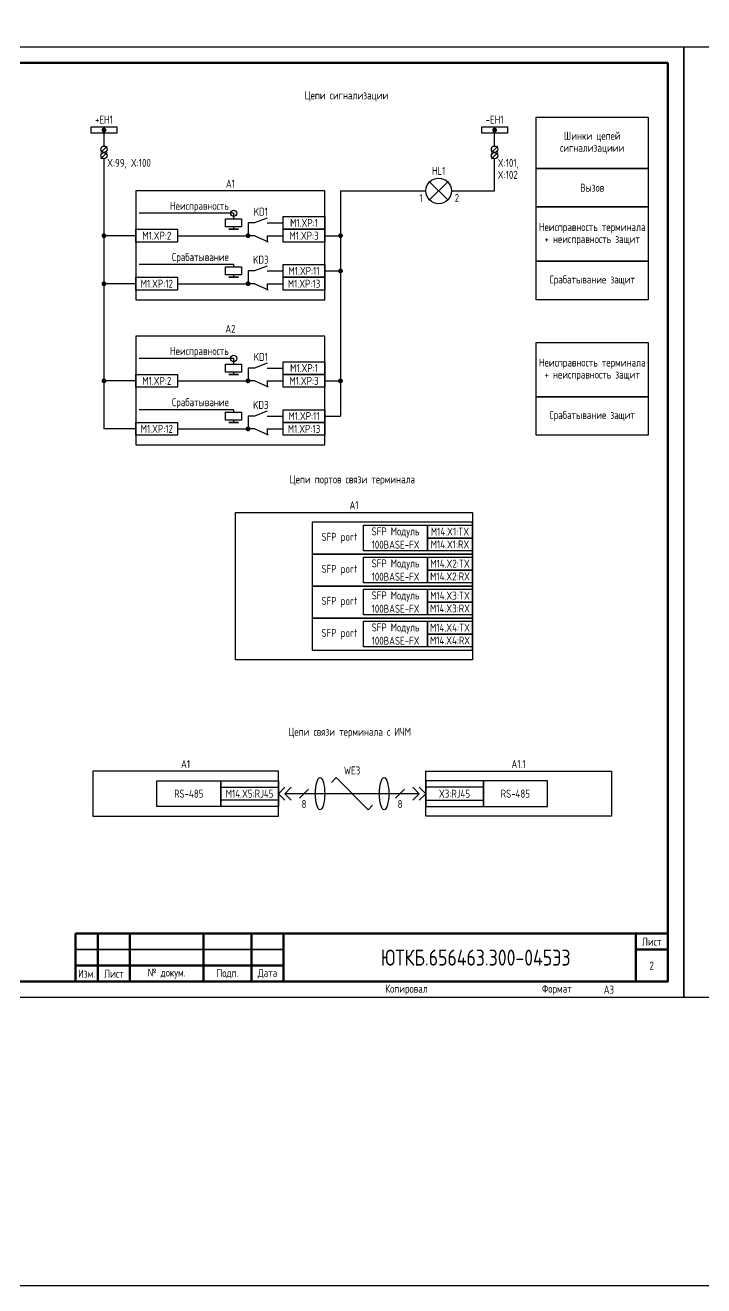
# Model space of a CAD drawing. Header units: millimetres. Extents: x -1117 to 2934, y -90 to 586.
# Drawn here: x 634.3 to 846.3, y -90 to 303.8 of the extents above; entities that cross this region are included whole.
import ezdxf

# ---------------------------------------------------------------- set-up
doc = ezdxf.new("R2010")
doc.units = ezdxf.units.MM
doc.styles.add('Gost_type_A', font='GOST_A.TTF')

# ---------------------------------------------------------------- blocks, each defined once
blk = doc.blocks.new('POINT')
at = {"const_width": 0.75}
blk.add_lwpolyline([(-0.375, 0, 1), (0.375, 0, 1)], format="xyb", close=True, dxfattribs=at)
blk = doc.blocks.new('Шинка')
blk.add_lwpolyline([(-4, 1), (4, 1), (4, -1), (-4, -1)], close=True)
blk.add_blockref('POINT', (0, 0))
blk = doc.blocks.new('Формат_А3')
blk.add_lwpolyline([(-420, 297), (0, 297), (0, 0), (-420, 0)], close=True)
at = {"lineweight": 50}
blk.add_lwpolyline([(-400, 292), (-5, 292), (-5, 5), (-400, 5)], close=True, dxfattribs=at)
blk = doc.blocks.new('Штамп малый нижний')
at = {"lineweight": 50}
for points in [[(-185, 15), (-178, 15), (-178, 5), (-185, 5)], [(-178, 15), (-168, 15), (-168, 5), (-178, 5)], [(-168, 15), (-145, 15), (-145, 5), (-168, 5)], [(-145, 15), (-130, 15), (-130, 5), (-145, 5)], [(-130, 15), (-120, 15), (-120, 5), (-130, 5)], [(-120, 15), (-10, 15), (-10, 0), (-120, 0)], [(-10, 15), (0, 15), (0, 10), (-10, 10)], [(-10, 10), (0, 10), (0, 0), (-10, 0)], [(-185, 5), (-178, 5), (-178, 0), (-185, 0)], [(-178, 5), (-168, 5), (-168, 0), (-178, 0)], [(-168, 5), (-145, 5), (-145, 0), (-168, 0)], [(-145, 5), (-130, 5), (-130, 0), (-145, 0)], [(-130, 5), (-120, 5), (-120, 0), (-130, 0)]]:
    blk.add_lwpolyline(points, close=True, dxfattribs=at)
for points in [[(-185, 15), (-178, 15), (-178, 10), (-185, 10)], [(-178, 15), (-168, 15), (-168, 10), (-178, 10)], [(-168, 15), (-145, 15), (-145, 10), (-168, 10)], [(-145, 15), (-130, 15), (-130, 10), (-145, 10)], [(-130, 15), (-120, 15), (-120, 10), (-130, 10)], [(-185, 10), (-178, 10), (-178, 5), (-185, 5)], [(-178, 10), (-168, 10), (-168, 5), (-178, 5)], [(-168, 10), (-145, 10), (-145, 5), (-168, 5)], [(-145, 10), (-130, 10), (-130, 5), (-145, 5)], [(-130, 10), (-120, 10), (-120, 5), (-130, 5)]]:
    blk.add_lwpolyline(points, close=True)
at = {"char_height": 2.5, "style": 'Gost_type_A'}
for s, insert, width, attachment_point in [('Лист', (-5, 12.5), 10, 5), ('№ докум.', (-156.5, 2.5), 23, 5), ('Подп.', (-137.5, 2.5), 15, 5), ('Дата', (-125, 2.5), 10, 5), ('Изм.', (-181.5, 2.5), 7, 5), ('Лист', (-173, 2.5), 10, 5), ('Копировал', (-75, -2.53), 13.1202, 6), ('Формат', (-30, -2.53), 13.1202, 6)]:
    blk.add_mtext(s, dxfattribs=dict(at, insert=insert, width=width, attachment_point=attachment_point))

msp = doc.modelspace()

# ---------------------------------------------------------------- linework, layer by layer
for p, q in [((658.91, 271.01), (658.91, 266.01)), ((780.91, 266.01), (780.91, 271.01)), ((659.91, 266.01), (657.91, 264.01)), ((659.91, 264.01), (657.91, 262.01)), ((781.91, 266.01), (779.91, 264.01)), ((781.91, 264.01), (779.91, 262.01)), ((780.91, 264), (780.91, 264.01)), ((780.91, 264), (780.91, 264.01)), ((658.91, 262.01), (658.91, 223.01)), ((780.91, 252.01), (780.91, 262.01)), ((760.62, 254.83), (766.28, 249.18)), ((766.28, 254.83), (760.62, 249.18)), ((732.79, 252.01), (744.72, 252.01)), ((732.79, 252.01), (732.79, 227.01)), ((744.72, 252.01), (759.45, 252.01)), ((767.45, 252.01), (780.91, 252.01)), ((699.41, 245.01), (669.91, 245.01)), ((699.41, 245.01), (699.41, 243.26)), ((699.41, 240.76), (699.41, 240.01)), ((668.91, 238.01), (658.91, 238.01)), ((709.91, 238.01), (709.91, 236)), ((727.91, 238.01), (732.79, 238.01)), ((699.41, 229.01), (669.91, 229.01)), ((699.41, 229.01), (699.41, 228.26)), ((699.41, 225.76), (699.41, 225.01)), ((727.91, 227.01), (732.79, 227.01)), ((732.79, 227.01), (732.79, 181.66)), ((668.91, 223.01), (658.91, 223.01)), ((658.91, 223.01), (658.91, 177.66)), ((709.91, 223.01), (709.91, 221)), ((699.41, 199.66), (669.91, 199.66)), ((699.41, 199.66), (699.41, 197.91)), ((699.41, 195.41), (699.41, 194.66)), ((668.91, 192.66), (658.91, 192.66)), ((709.91, 192.66), (709.91, 190.66)), ((727.91, 192.66), (732.79, 192.66)), ((699.41, 183.66), (669.91, 183.66)), ((699.41, 183.66), (699.41, 182.91)), ((727.91, 181.66), (732.79, 181.66)), ((668.91, 177.66), (658.91, 177.66)), ((699.41, 180.41), (699.41, 179.66)), ((709.91, 177.66), (709.91, 175.66)), ((729.93, 67.25), (731.4, 68.72)), ((731.4, 68.72), (741.4, 58.72)), ((713.4, 63.72), (715.4, 65.72)), ((713.4, 63.72), (715.4, 65.72)), ((713.4, 63.72), (715.4, 61.72)), ((713.4, 63.72), (715.4, 61.72)), ((715.4, 63.72), (717.4, 65.72)), ((715.4, 63.72), (717.4, 65.72)), ((757.4, 63.72), (715.4, 63.72)), ((715.4, 63.72), (717.4, 61.72)), ((715.4, 63.72), (717.4, 61.72)), ((722.81, 65.13), (719.98, 62.3)), ((752.81, 65.13), (749.98, 62.3)), ((757.4, 63.72), (755.4, 65.72)), ((757.4, 63.72), (755.4, 65.72)), ((757.4, 63.72), (755.4, 61.72)), ((757.4, 63.72), (755.4, 61.72)), ((759.4, 63.72), (757.4, 65.72)), ((759.4, 63.72), (757.4, 65.72)), ((759.4, 63.72), (757.4, 61.72)), ((759.4, 63.72), (757.4, 61.72)), ((741.4, 58.72), (742.81, 60.13))]:
    msp.add_line(p, q)
at = {"ltscale": 1.08}
for p, q in [((705.91, 242.01), (703.91, 242.01)), ((703.91, 242.01), (703.91, 238.01)), ((709.91, 242.01), (714.91, 242.01)), ((681.91, 238.01), (703.91, 238.01)), ((705.91, 238.01), (703.91, 238.01)), ((709.91, 238.01), (714.91, 238.01)), ((705.91, 227.01), (703.91, 227.01)), ((703.91, 227.01), (703.91, 223.01)), ((709.91, 227.01), (714.91, 227.01)), ((681.91, 223.01), (703.91, 223.01)), ((705.91, 223.01), (703.91, 223.01)), ((709.91, 223.01), (714.91, 223.01)), ((705.91, 196.66), (703.91, 196.66)), ((703.91, 196.66), (703.91, 192.66)), ((709.91, 196.66), (714.91, 196.66)), ((681.91, 192.66), (703.91, 192.66)), ((705.91, 192.66), (703.91, 192.66)), ((709.91, 192.66), (714.91, 192.66)), ((705.91, 181.66), (703.91, 181.66)), ((703.91, 181.66), (703.91, 177.66)), ((709.91, 181.66), (714.91, 181.66)), ((681.91, 177.66), (703.91, 177.66)), ((705.91, 177.66), (703.91, 177.66)), ((709.91, 177.66), (714.91, 177.66))]:
    msp.add_line(p, q, dxfattribs=at)
at = {"ltscale": 4.32}
for p, q in [((709.91, 243.51), (705.91, 242.01)), ((710.3, 236.01), (705.91, 238.01)), ((709.91, 228.51), (705.91, 227.01)), ((710.3, 221.01), (705.91, 223.01)), ((709.91, 198.16), (705.91, 196.66)), ((710.3, 190.67), (705.91, 192.66)), ((709.91, 183.16), (705.91, 181.66)), ((710.3, 175.67), (705.91, 177.66))]:
    msp.add_line(p, q, dxfattribs=at)
for points in [[(-1117.42, 586), (2934.29, 586), (2934.29, -90), (-1117.42, -90)], [(828.91, 259.01), (793.91, 259.01), (793.91, 275.01), (828.91, 275.01)], [(828.91, 247.01), (793.91, 247.01), (793.91, 259.01), (828.91, 259.01)], [(668.91, 218.01), (727.91, 218.01), (727.91, 252.01), (668.91, 252.01)], [(828.91, 230.01), (793.91, 230.01), (793.91, 247.01), (828.91, 247.01)], [(701.91, 243.26), (701.91, 240.76), (696.91, 240.76), (696.91, 243.26)], [(714.91, 244.01), (727.91, 244.01), (727.91, 240.01), (714.91, 240.01)], [(668.91, 240.01), (681.91, 240.01), (681.91, 236.01), (668.91, 236.01)], [(700.91, 240.01), (697.91, 240.01)], [(714.91, 240.01), (727.91, 240.01), (727.91, 236.01), (714.91, 236.01)], [(714.91, 229.01), (727.91, 229.01), (727.91, 225.01), (714.91, 225.01)], [(828.91, 218.01), (793.91, 218.01), (793.91, 230.01), (828.91, 230.01)], [(668.91, 225.01), (681.91, 225.01), (681.91, 221.01), (668.91, 221.01)], [(701.91, 228.26), (701.91, 225.76), (696.91, 225.76), (696.91, 228.26)], [(700.91, 225.01), (697.91, 225.01)], [(714.91, 225.01), (727.91, 225.01), (727.91, 221.01), (714.91, 221.01)], [(668.91, 172.66), (727.91, 172.66), (727.91, 206.66), (668.91, 206.66)], [(828.91, 187.67), (793.91, 187.67), (793.91, 204.67), (828.91, 204.67)], [(701.91, 197.91), (701.91, 195.41), (696.91, 195.41), (696.91, 197.91)], [(714.91, 198.66), (727.91, 198.66), (727.91, 194.66), (714.91, 194.66)], [(668.91, 194.66), (681.91, 194.66), (681.91, 190.66), (668.91, 190.66)], [(700.91, 194.66), (697.91, 194.66)], [(714.91, 194.66), (727.91, 194.66), (727.91, 190.66), (714.91, 190.66)], [(828.91, 175.67), (793.91, 175.67), (793.91, 187.67), (828.91, 187.67)], [(701.91, 182.91), (701.91, 180.41), (696.91, 180.41), (696.91, 182.91)], [(714.91, 183.66), (727.91, 183.66), (727.91, 179.66), (714.91, 179.66)], [(668.91, 179.66), (681.91, 179.66), (681.91, 175.66), (668.91, 175.66)], [(700.91, 179.66), (697.91, 179.66)], [(714.91, 179.66), (727.91, 179.66), (727.91, 175.66), (714.91, 175.66)], [(699.99, 151.57), (773.99, 151.57), (773.99, 105.57), (699.99, 105.57)], [(723.99, 138.57), (773.99, 138.57), (773.99, 148.57), (723.99, 148.57)], [(739.99, 147.57), (759.99, 147.57), (759.99, 139.57), (739.99, 139.57)], [(759.99, 147.57), (773.99, 147.57), (773.99, 143.57), (759.99, 143.57)], [(759.99, 143.57), (773.99, 143.57), (773.99, 139.57), (759.99, 139.57)], [(723.99, 128.57), (773.99, 128.57), (773.99, 138.57), (723.99, 138.57)], [(739.99, 137.57), (759.99, 137.57), (759.99, 129.57), (739.99, 129.57)], [(759.99, 137.57), (773.99, 137.57), (773.99, 133.57), (759.99, 133.57)], [(759.99, 133.57), (773.99, 133.57), (773.99, 129.57), (759.99, 129.57)], [(723.99, 118.57), (773.99, 118.57), (773.99, 128.57), (723.99, 128.57)], [(739.99, 127.57), (759.99, 127.57), (759.99, 119.57), (739.99, 119.57)], [(759.99, 127.57), (773.99, 127.57), (773.99, 123.57), (759.99, 123.57)], [(759.99, 123.57), (773.99, 123.57), (773.99, 119.57), (759.99, 119.57)], [(723.99, 108.57), (773.99, 108.57), (773.99, 118.57), (723.99, 118.57)], [(739.99, 117.57), (759.99, 117.57), (759.99, 109.57), (739.99, 109.57)], [(759.99, 117.57), (773.99, 117.57), (773.99, 113.57), (759.99, 113.57)], [(759.99, 113.57), (773.99, 113.57), (773.99, 109.57), (759.99, 109.57)], [(655.4, 56.72), (713.4, 56.72), (713.4, 70.72), (655.4, 70.72)], [(675.4, 67.72), (695.4, 67.72), (695.4, 59.72), (675.4, 59.72)], [(695.4, 67.72), (713.4, 67.72), (713.4, 59.72), (695.4, 59.72)], [(817.4, 56.72), (759.4, 56.72), (759.4, 70.72), (817.4, 70.72)], [(777.4, 67.72), (759.4, 67.72), (759.4, 59.72), (777.4, 59.72)], [(797.4, 67.72), (777.4, 67.72), (777.4, 59.72), (797.4, 59.72)], [(695.4, 65.72), (713.4, 65.72), (713.4, 61.72), (695.4, 61.72)], [(777.4, 65.72), (759.4, 65.72), (759.4, 61.72), (777.4, 61.72)]]:
    msp.add_lwpolyline(points, close=True)
for centre, radius in [((658.91, 265.01), 1), ((658.91, 263.01), 1), ((780.91, 265.01), 1), ((780.91, 263.01), 1), ((763.45, 252.01), 4), ((699.41, 245.01), 1), ((699.41, 199.66), 1)]:
    msp.add_circle(centre, radius)
for centre in [(726.4, 63.72), (746.4, 63.72)]:
    msp.add_ellipse(centre, major_axis=(0, -5), ratio=0.293778)

# ---------------------------------------------------------------- block references
at = {"color": 1}
for name, p in [('Формат_А3', (840, 0)), ('Формат_А3', (1260, 0)), ('Штамп малый нижний', (835, 5))]:
    msp.add_blockref(name, p, dxfattribs=at)
for name, p in [('Шинка', (658.91, 271.01)), ('Шинка', (780.91, 271.01)), ('POINT', (658.91, 238.01)), ('POINT', (703.91, 238.01)), ('POINT', (732.79, 238.01)), ('POINT', (732.79, 227.01)), ('POINT', (658.91, 223.01)), ('POINT', (703.91, 223.01)), ('POINT', (658.91, 192.66)), ('POINT', (703.91, 192.66)), ('POINT', (732.79, 192.66)), ('POINT', (703.91, 177.66))]:
    msp.add_blockref(name, p)

# ---------------------------------------------------------------- texts
at = {"char_height": 2.5, "style": 'Gost_type_A'}
for s, insert, width, attachment_point, line_spacing_factor in [('Цепи сигнализации', (734.64, 281.51), 197.5, 5, 0.9), ('Шинки цепей сигнализациии', (811.41, 267.01), 35, 5, 0.9), ('X:99, X:100', (659.91, 262.01), 16, 1, 0.9), ('X:101,\\PX:102', (781.91, 262.01), 16, 1, 0.9), ('A1', (698.41, 253.01), 59, 8, 0.9), ('Вызов', (811.41, 253.01), 35, 5, 0.9), ('Неисправность', (697.91, 247.01), 37, 6, 0.8), ('Неисправность терминала + неисправность защит', (811.41, 238.51), 35, 5, 0.9), ('Срабатывание защит', (811.41, 224.01), 35, 5, 0.9), ('A2', (698.41, 207.67), 59, 8, 0.9), ('Неисправность', (697.91, 201.66), 37, 6, 0.8), ('Неисправность терминала + неисправность защит', (811.41, 196.17), 35, 5, 0.9), ('Срабатывание защит', (811.41, 181.67), 35, 5, 0.9), ('Цепи портов связи терминала', (736.49, 161.57), 197, 5, 0.9), ('A1', (736.99, 152.57), 74.0002, 8, 0.9), ('Цепи связи терминала с ИЧМ', (735.65, 82.72), 197.5, 5, 0.9), ('A1', (684.4, 71.72), 58.0002, 8, 0.9), ('A1.1', (788.4, 71.72), 58.0002, 8, 0.9)]:
    msp.add_mtext(s, dxfattribs=dict(at, insert=insert, width=width, attachment_point=attachment_point, line_spacing_factor=line_spacing_factor))
at = {"style": 'Gost_type_A'}
for s, insert, char_height, width, attachment_point in [('+EH1', (658.91, 273.01), 2.5, 10, 8), ('-EH1', (780.91, 273.01), 2.5, 10, 8), ('HL1', (763.45, 257.01), 2.5, 14, 8), ('1', (758.45, 251.01), 2.5, 6, 3), ('2', (768.45, 251.01), 2.5, 6, 1), ('KD1', (707.91, 245.51), 2.5, 8, 5), ('M1.XP:1', (721.41, 242.01), 2.5, 13, 5), ('M1.XP:2', (675.41, 238.01), 2.5, 13, 5), ('M1.XP:3', (721.41, 238.01), 2.5, 13, 5), ('KD3', (707.91, 230.51), 2.5, 8, 5), ('M1.XP:11', (721.41, 227.01), 2.5, 13, 5), ('M1.XP:12', (675.41, 223.01), 2.5, 13, 5), ('M1.XP:13', (721.41, 223.01), 2.5, 13, 5), ('KD1', (707.91, 200.16), 2.5, 8, 5), ('M1.XP:1', (721.41, 196.66), 2.5, 13, 5), ('M1.XP:2', (675.41, 192.66), 2.5, 13, 5), ('M1.XP:3', (721.41, 192.66), 2.5, 13, 5), ('KD3', (707.91, 185.16), 2.5, 8, 5), ('M1.XP:11', (721.41, 181.66), 2.5, 13, 5), ('M1.XP:12', (675.41, 177.66), 2.5, 13, 5), ('M1.XP:13', (721.41, 177.66), 2.5, 13, 5), ('SFP Mодуль 100BASE-FX', (749.99, 143.57), 2.5, 19.9998, 5), ('M14.X1:TX', (766.99, 145.57), 2.5, 14, 5), ('SFP port', (737.99, 143.57), 2.5, 20, 6), ('M14.X1:RX', (766.99, 141.57), 2.5, 14, 5), ('SFP port', (737.99, 133.57), 2.5, 20, 6), ('SFP Mодуль 100BASE-FX', (749.99, 133.57), 2.5, 19.9998, 5), ('M14.X2:TX', (766.99, 135.57), 2.5, 14, 5), ('M14.X2:RX', (766.99, 131.57), 2.5, 14, 5), ('SFP Mодуль 100BASE-FX', (749.99, 123.57), 2.5, 19.9998, 5), ('M14.X3:TX', (766.99, 125.57), 2.5, 14, 5), ('SFP port', (737.99, 123.57), 2.5, 20, 6), ('M14.X3:RX', (766.99, 121.57), 2.5, 14, 5), ('SFP port', (737.99, 113.57), 2.5, 20, 6), ('SFP Mодуль 100BASE-FX', (749.99, 113.57), 2.5, 19.9998, 5), ('M14.X4:TX', (766.99, 115.57), 2.5, 14, 5), ('M14.X4:RX', (766.99, 111.57), 2.5, 14, 5), ('WE3', (736.4, 69.72), 2.5, 20, 8), ('RS-485', (685.4, 63.72), 2.5, 19.9998, 5), ('M14.X5:RJ45', (704.4, 63.72), 2.5, 18.0002, 5), ('X3:RJ45', (768.4, 63.72), 2.5, 18.0002, 5), ('RS-485', (787.4, 63.72), 2.5, 19.9998, 5), ('8', (721.4, 61.72), 2.5, 20, 2), ('8', (751.4, 61.72), 2.5, 20, 2), ('ЮТКБ.656463.300-045Э3', (775, 12.5), 5, 120, 5), ('2', (830, 10), 2.5, 10, 5), ('A3', (815, 2.5), 2.5, 20, 4)]:
    msp.add_mtext(s, dxfattribs=dict(at, insert=insert, char_height=char_height, width=width, attachment_point=attachment_point))
at = {"color": 6, "char_height": 2.5, "width": 37, "attachment_point": 6, "line_spacing_factor": 0.8, "style": 'Gost_type_A'}
for insert in [(697.91, 231.01), (697.91, 185.66)]:
    msp.add_mtext('Срабатывание', dxfattribs=dict(at, insert=insert))

doc.saveas('drawing.dxf')
